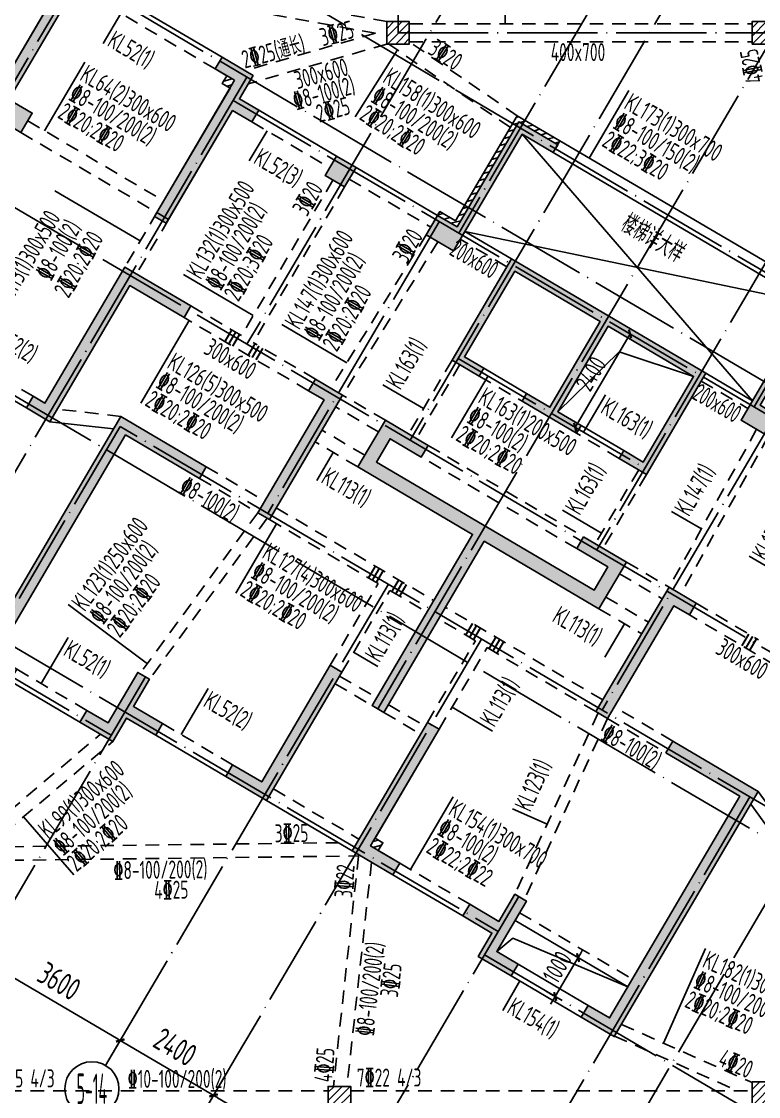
# Model space of a CAD drawing. Header units: millimetres. Extents: x 64473 to 386235, y 427387 to 703525.
# Drawn here: x 202196 to 218541, y 600420 to 624245 of the extents above; entities that cross this region are included whole.
import ezdxf
from ezdxf.enums import TextEntityAlignment as Align

# ---------------------------------------------------------------- set-up
doc = ezdxf.new("R2010")
doc.units = ezdxf.units.MM
doc.header["$LTSCALE"] = 100
doc.header["$PDMODE"] = 35
doc.header["$PDSIZE"] = 200
doc.linetypes.add('3', pattern=[5, 3, -2])
doc.linetypes.add('DOTE', pattern=[2.42, 2, -0.2, 0.02, -0.2])
for name, color, linetype in [('B-DIM', 1, 'Continuous'), ('B-TEXT', 7, 'Continuous'), ('B-开洞', 7, 'Continuous'), ('COLU', 7, 'Continuous'), ('colu-1层', 6, 'Continuous'), ('colu-主楼', 7, 'Continuous'), ('h填实-1层', 254, 'Continuous'), ('h斜线-1层', 7, 'Continuous'), ('h斜线-柱', 7, 'Continuous'), ('L-AXIS', 3, 'Continuous'), ('L-dote', 253, 'DOTE'), ('L-箍筋', 1, 'Continuous'), ('wall-主楼', 2, 'Continuous'), ('垂直标注', 31, 'Continuous'), ('垂直钢筋', 27, 'Continuous'), ('梁', 4, 'Continuous'), ('梁虚线', 4, '3'), ('水平标注', 2, 'Continuous'), ('水平钢筋', 30, 'Continuous')]:
    doc.layers.add(name, color=color, linetype=linetype)
doc.styles.add('_TCH_AXIS', font='tssdeng.shx', dxfattribs={"width": 0.7, "bigfont": 'tssdchn.shx'})
doc.styles.add('COMPLEX', font='tssdeng.shx', dxfattribs={"width": 0.7, "bigfont": 'tssdchn.shx'})
doc.styles.get("Standard").update_dxf_attribs({"font": 'tssdeng.shx', "width": 0.7, "bigfont": 'tssdchn.shx'})
doc.styles.add('TSSD_Dimension', font='Tssdeng.shx', dxfattribs={"width": 0.7, "bigfont": 'tssdchn.shx'})
doc.dimstyles.new('TSSD_100_100$0', dxfattribs={"dimtxt": 300, "dimasz": 100, "dimexe": 250, "dimexo": 250, "dimgap": 100, "dimtad": 1, "dimdec": 0, "dimzin": 0, "dimdsep": 46, "dimtxsty": 'TSSD_Dimension', "dimblk": '_tsdbk', "dimblk1": '_tsdbk', "dimblk2": '_tsdbk', "dimsah": 1, "dimcen": 0, "dimclrt": 7, "dimadec": 0, "dimazin": 0, "dimtfac": 1, "dimtdec": 0, "dimtix": 1, "dimtmove": 2, "dimatfit": 3, "dimldrblk": '_tsdbk', "dimfxl": 1, "dimtolj": 1, "dimtzin": 0, "dimarcsym": 0})
pattern_1 = [(45, (-467527.32, -323147.44), (-89.802561, 89.802561), [])]
pattern_2 = [(14.545372, (-54521.66, 268731.63), (-31.895617, 122.92953), [])]

# ---------------------------------------------------------------- blocks, each defined once
blk = doc.blocks.new('_tsdbk')
blk.add_line((-1, 0), (0, 0))
at = {"const_width": 0.5}
blk.add_lwpolyline([(-0.7, -0.7), (0.7, 0.7)], dxfattribs=at)
blk = doc.blocks.new('*D19')
at = {"layer": 'B-DIM', "color": 0, "lineweight": -2}
for p, q in [((215640, 617235), (214525, 615339)), ((215856, 617224), (215906, 617195)), ((214639, 615155), (214690, 615126))]:
    blk.add_line(p, q, dxfattribs=at)
at = {"layer": 'Defpoints', "color": 0}
for p in [(215640, 617351), (214424, 615282), (214474, 615252)]:
    blk.add_point(p, dxfattribs=at)
at = {"layer": 'B-DIM', "color": 0, "lineweight": -2, "xscale": 100, "yscale": 100, "zscale": 100}
for p, rotation in [((215691, 617321), 59.54537173260111), ((214474, 615252), 239.5453717326011)]:
    blk.add_blockref('_tsdbk', p, dxfattribs=dict(at, rotation=rotation))
at = {"layer": 'B-DIM', "color": 7, "insert": (214824, 616439), "char_height": 400, "attachment_point": 5, "rotation": 59.5454, "style": 'TSSD_Dimension'}
blk.add_mtext('\\A1;2400', dxfattribs=at)
blk = doc.blocks.new('*D20')
at = {"layer": 'B-DIM', "color": 0, "lineweight": -2}
for p, q in [((214032, 602636), (214539, 603498)), ((214496, 603524), (214323, 603625)), ((214590, 603584), (214640, 603671)), ((213989, 602661), (213816, 602763)), ((213981, 602550), (213931, 602463))]:
    blk.add_line(p, q, dxfattribs=at)
at = {"layer": 'Defpoints', "color": 0}
for p in [(214539, 603498), (214711, 603397), (214204, 602535)]:
    blk.add_point(p, dxfattribs=at)
at = {"layer": 'B-DIM', "color": 0, "lineweight": -2, "xscale": 100, "yscale": 100, "zscale": 100}
for p, rotation in [((214539, 603498), 239.545371732602), ((214032, 602636), 59.54537173260206)]:
    blk.add_blockref('_tsdbk', p, dxfattribs=dict(at, rotation=rotation))
at = {"layer": 'B-DIM', "color": 7, "insert": (214076, 603287), "char_height": 400, "attachment_point": 5, "rotation": 59.5454, "style": 'TSSD_Dimension'}
blk.add_mtext('\\A1;1000', dxfattribs=at)
blk = doc.blocks.new('*D213')
at = {"layer": 'Defpoints', "color": 0}
for p in [(206987, 601348), (206456, 600445), (210090, 599524)]:
    blk.add_point(p, dxfattribs=at)
at = {"layer": 'L-AXIS', "color": 0, "lineweight": -2}
for p, q in [((206860, 601133), (206329, 600230)), ((209473, 598671), (206542, 600394)), ((209963, 599308), (209432, 598405))]:
    blk.add_line(p, q, dxfattribs=at)
at = {"layer": 'L-AXIS', "color": 0, "lineweight": -2, "xscale": 100, "yscale": 100, "zscale": 100}
for p, rotation in [((206456, 600445), 149.5453717276177), ((209559, 598620), 329.5453717276177)]:
    blk.add_blockref('_tsdbk', p, dxfattribs=dict(at, rotation=rotation))
at = {"layer": 'L-AXIS', "color": 7, "insert": (208362, 599810), "char_height": 500, "attachment_point": 5, "rotation": 329.5454, "style": 'TSSD_Dimension'}
blk.add_mtext('\\A1;3600', dxfattribs=at)
blk = doc.blocks.new('*D236')
at = {"layer": 'Defpoints', "color": 0}
for p in [(201815, 604389), (201284, 603486), (204918, 602565)]:
    blk.add_point(p, dxfattribs=at)
at = {"layer": 'L-AXIS', "color": 0, "lineweight": -2}
for p, q in [((201688, 604174), (201157, 603271)), ((204301, 601712), (201370, 603436)), ((204791, 602349), (204260, 601446))]:
    blk.add_line(p, q, dxfattribs=at)
at = {"layer": 'L-AXIS', "color": 0, "lineweight": -2, "xscale": 100, "yscale": 100, "zscale": 100}
for p, rotation in [((201284, 603486), 149.5453717276177), ((204387, 601662), 329.5453717276177)]:
    blk.add_blockref('_tsdbk', p, dxfattribs=dict(at, rotation=rotation))
at = {"layer": 'L-AXIS', "color": 7, "insert": (203034, 602977), "char_height": 500, "attachment_point": 5, "rotation": 329.5454, "style": 'TSSD_Dimension'}
blk.add_mtext('\\A1;3600', dxfattribs=at)
blk = doc.blocks.new('_AXISO')
blk.add_circle((0, 0), 0.5)
at = {"layer": 'B-TEXT', "style": 'COMPLEX', "width": 1.450893}
blk.add_attdef('A', text='', height=0.56, dxfattribs=at).set_placement((0.249375, -0.28), (0.749375, -0.28), align=Align.FIT)
blk = doc.blocks.new('*D237')
at = {"layer": 'Defpoints', "color": 0}
for p in [(204918, 602565), (204387, 601662), (206987, 601348)]:
    blk.add_point(p, dxfattribs=at)
at = {"layer": 'L-AXIS', "color": 0, "lineweight": -2}
for p, q in [((204791, 602349), (204260, 601446)), ((206370, 600496), (204473, 601611)), ((206860, 601133), (206329, 600230))]:
    blk.add_line(p, q, dxfattribs=at)
at = {"layer": 'L-AXIS', "color": 0, "lineweight": -2, "xscale": 100, "yscale": 100, "zscale": 100}
for p, rotation in [((204387, 601662), 149.5453717276177), ((206456, 600445), 329.5453717276177)]:
    blk.add_blockref('_tsdbk', p, dxfattribs=dict(at, rotation=rotation))
at = {"layer": 'L-AXIS', "color": 7, "insert": (205607, 601518), "char_height": 500, "attachment_point": 5, "rotation": 329.5454, "style": 'TSSD_Dimension'}
blk.add_mtext('\\A1;2400', dxfattribs=at)

msp = doc.modelspace()

# ---------------------------------------------------------------- hatches: boundary and pattern name
at = {"layer": 'h填实-1层'}
for points in [[(202655.4, 625450.1), (203129.5, 625171.3), (201406.2, 622240.4), (202182, 621784.2), (202435.5, 622215.3), (201918.2, 622519.4), (203540.2, 625277.9), (202807.5, 625708.7)], [(206922.5, 622941.2), (206491.4, 623194.6), (206643.5, 623453.2), (207333.1, 623047.7), (207029, 622530.5), (207460, 622277.1), (207308, 622018.5), (206877, 622271.9), (205407.1, 619772), (205148.5, 619924)], [(214086.9, 621512.7), (213224.9, 622019.6), (211856.4, 619692.1), (211425.4, 619945.5), (211171.9, 619514.5), (211775.4, 619159.7), (213295.9, 621745.8), (213985.5, 621340.3)], [(209615.1, 621009.9), (209184.1, 621263.4), (208930.7, 620832.3), (209361.7, 620578.9)], [(213915.6, 615697.2), (215030.7, 617593.6), (213134.3, 618708.7), (212019.2, 616812.3), (212450.2, 616558.8), (212348.8, 616386.4), (211745.4, 616741.2), (213063.2, 618982.5), (217373.4, 616448.2), (216055.6, 614206.9), (215452.1, 614561.7), (215553.5, 614734.1), (215984.5, 614480.7), (217099.6, 616377.2), (215203.1, 617492.3), (214088, 615595.8), (214605.3, 615291.7), (214504, 615119.2), (213297, 615828.9), (213398.4, 616001.3)], [(202456.9, 615938.4), (202715.5, 615786.3), (204489.5, 618803.4), (205955, 617941.8), (205802.9, 617683.1), (204596.1, 618392.7), (202822.1, 615375.6), (202304.9, 615679.7)], [(218985.3, 618400.5), (219674.9, 617995.1), (218154.4, 615409), (218757.8, 615054.2), (219011.2, 615485.2), (218580.2, 615738.6), (219948.7, 618066.1), (219086.7, 618573)], [(207436.4, 613358.6), (208906.2, 615858.5), (208561.3, 616061.3), (208713.4, 616319.9), (209316.9, 615965), (207695, 613206.5)], [(201938.4, 609630.9), (201205.7, 610061.8), (204398.9, 615492.5), (206295.4, 614377.5), (206143.3, 614118.9), (204505.5, 615081.9), (201616.4, 610168.3), (202090.5, 609889.5)], [(214661.5, 612822.5), (214509.5, 612563.9), (215199.1, 612158.4), (214895, 611641.2), (210067.6, 614479.6), (210371.7, 614996.8), (211061.3, 614591.3), (211213.4, 614849.9), (210265.2, 615407.5), (209656.9, 614373), (212199.9, 612877.8), (209969.7, 609084.9), (210228.4, 608932.8), (212458.5, 612725.8), (215001.5, 611230.5), (215609.7, 612265)], [(217009.5, 611093.9), (216664.5, 611296.8), (215194.6, 608796.9), (214936, 608948.9), (216558, 611707.4), (217161.5, 611352.5)], [(209302.9, 609825), (207630.2, 606980.3), (206725.1, 607512.5), (206877.2, 607771.1), (207523.7, 607391), (209044.3, 609977.1)], [(205325.5, 608683.4), (205173.5, 608424.8), (204526.9, 608805), (204223, 608288.1), (203490.3, 608719), (203642.4, 608977.6), (204116.5, 608698.8), (204775.2, 609819.1), (205033.8, 609667), (204679, 609063.6)], [(211458, 608557.9), (209937.4, 605971.8), (210583.9, 605591.6), (210431.9, 605333), (209526.7, 605865.2), (211199.3, 608709.9)], [(214762.4, 602438.8), (215236.5, 602160), (218125.5, 607073.6), (216487.8, 608036.5), (216639.9, 608295.1), (218536.2, 607180.1), (215343, 601749.3), (214610.3, 602180.1)], [(213058.9, 603092.9), (212326.1, 603523.7), (212630, 604040.5), (211983.5, 604420.7), (212135.6, 604679.3), (212782.1, 604299.1), (213136.9, 604902.6), (213395.5, 604750.5), (212736.8, 603630.2), (213210.9, 603351.5)]]:
    msp.add_hatch(color=256, dxfattribs=at).paths.add_polyline_path(points)
at = {"layer": 'h斜线-1层'}
h = msp.add_hatch(dxfattribs=at)
h.set_pattern_fill('ANSI31', color=256, scale=40, angle=-30.45463, style=0)
h.set_pattern_definition(pattern_2)
h.paths.add_polyline_path([(206922.5, 622941.2), (206750, 623042.5), (206648.7, 622870.1), (206821.1, 622768.8)])
h = msp.add_hatch(dxfattribs=at)
h.set_pattern_fill('ANSI31', color=256, scale=40, angle=-30.45463, style=0)
h.set_pattern_definition(pattern_2)
h.paths.add_polyline_path([(214137.6, 621598.9), (213189.4, 622156.5), (211820.9, 619829), (211476.1, 620031.7), (211425.4, 619945.5), (211856.4, 619692.1), (213224.9, 622019.6), (214086.9, 621512.7)])
h = msp.add_hatch(dxfattribs=at)
h.set_pattern_fill('ANSI31', color=256, scale=40, angle=-30.45463, style=0)
h.set_pattern_definition(pattern_2)
h.paths.add_polyline_path([(210211.2, 606042.8), (210038.8, 606144.2), (209937.4, 605971.8), (210109.8, 605870.4)])
at = {"layer": 'h斜线-柱'}
h = msp.add_hatch(dxfattribs=at)
h.set_pattern_fill('ANSI31', color=256, scale=40, style=0)
h.set_pattern_definition(pattern_1)
h.paths.add_polyline_path([(210296.5, 623744.7), (210796.5, 623744.7), (210796.5, 624244.7), (210296.5, 624244.7)])
h = msp.add_hatch(dxfattribs=at)
h.set_pattern_fill('ANSI31', color=256, scale=40, style=0)
h.set_pattern_definition(pattern_1)
h.paths.add_polyline_path([(218396.5, 623744.7), (218896.5, 623744.7), (218896.5, 624244.7), (218396.5, 624244.7)])
h = msp.add_hatch(dxfattribs=at)
h.set_pattern_fill('ANSI31', color=256, scale=40, style=0)
h.set_pattern_definition(pattern_1)
h.paths.add_polyline_path([(208996.5, 600144.7), (209496.5, 600144.7), (209496.5, 600644.7), (208996.5, 600644.7)])
h = msp.add_hatch(dxfattribs=at)
h.set_pattern_fill('ANSI31', color=256, scale=40, style=0)
h.set_pattern_definition(pattern_1)
h.paths.add_polyline_path([(218396.5, 600144.7), (218896.5, 600144.7), (218896.5, 600744.7), (218396.5, 600744.7)])

# ---------------------------------------------------------------- linework, layer by layer
at = {"layer": 'B-开洞'}
for p, q in [((213295.9, 621745.8, 0), (218407.8, 615840, 0)), ((219675, 617995.1, 0), (212028.8, 619590.7, 0)), ((213092.6, 603931.6), (212736.6, 603629.9, 0)), ((215642, 602849.6, 0), (213092.6, 603931.6))]:
    msp.add_line(p, q, dxfattribs=at)
msp.add_lwpolyline([(217099.6, 616377.2), (215447.3, 616921.3), (214088.1, 615595.8)], dxfattribs=at)
at = {"layer": 'COLU'}
for points in [[(210296.5, 623744.7), (210796.5, 623744.7), (210796.5, 624244.7), (210296.5, 624244.7)], [(218396.5, 623744.7), (218896.5, 623744.7), (218896.5, 624244.7), (218396.5, 624244.7)], [(208996.5, 600144.7), (209496.5, 600144.7), (209496.5, 600644.7), (208996.5, 600644.7)], [(218396.5, 600144.7), (218896.5, 600144.7), (218896.5, 600744.7), (218396.5, 600744.7)]]:
    msp.add_lwpolyline(points, close=True, dxfattribs=at)
at = {"layer": 'colu-1层', "elevation": 0}
for points in [[(202655.4, 625450.1), (203129.5, 625171.3), (201406.2, 622240.4), (202182, 621784.2), (202435.5, 622215.3), (201918.2, 622519.4), (203540.2, 625277.9), (202807.5, 625708.7)], [(206922.5, 622941.2), (206491.4, 623194.6), (206643.5, 623453.2), (207333.1, 623047.7), (207029, 622530.5), (207460, 622277.1), (207308, 622018.5), (206877, 622271.9), (205407.1, 619772), (205148.5, 619924)], [(214086.9, 621512.7), (213224.9, 622019.6), (211856.4, 619692.1), (211425.4, 619945.5), (211171.9, 619514.5), (211775.4, 619159.7), (213295.9, 621745.8), (213985.5, 621340.3)], [(209615.1, 621009.9), (209184.1, 621263.4), (208930.7, 620832.3), (209361.7, 620578.9)], [(213915.6, 615697.2), (215030.7, 617593.6), (213134.3, 618708.7), (212019.2, 616812.3), (212450.2, 616558.8), (212348.8, 616386.4), (211745.4, 616741.2), (213063.2, 618982.5), (217373.4, 616448.2), (216055.6, 614206.9), (215452.1, 614561.7), (215553.5, 614734.1), (215984.5, 614480.7), (217099.6, 616377.2), (215203.1, 617492.3), (214088, 615595.8), (214605.3, 615291.7), (214504, 615119.2), (213297, 615828.9), (213398.4, 616001.3)], [(202456.9, 615938.4), (202715.5, 615786.3), (204489.5, 618803.4), (205955, 617941.8), (205802.9, 617683.1), (204596.1, 618392.7), (202822.1, 615375.6), (202304.9, 615679.7)], [(218985.3, 618400.5), (219674.9, 617995.1), (218154.4, 615409), (218757.8, 615054.2), (219011.2, 615485.2), (218580.2, 615738.6), (219948.7, 618066.1), (219086.7, 618573)], [(207436.4, 613358.6), (208906.2, 615858.5), (208561.3, 616061.3), (208713.4, 616319.9), (209316.9, 615965), (207695, 613206.5)], [(201938.4, 609630.9), (201205.7, 610061.8), (204398.9, 615492.5), (206295.4, 614377.5), (206143.3, 614118.9), (204505.5, 615081.9), (201616.4, 610168.3), (202090.5, 609889.5)], [(214661.5, 612822.5), (214509.5, 612563.9), (215199.1, 612158.4), (214895, 611641.2), (210067.6, 614479.6), (210371.7, 614996.8), (211061.3, 614591.3), (211213.4, 614849.9), (210265.2, 615407.5), (209656.9, 614373), (212199.9, 612877.8), (209969.7, 609084.9), (210228.4, 608932.8), (212458.5, 612725.8), (215001.5, 611230.5), (215609.7, 612265)], [(217009.5, 611093.9), (216664.5, 611296.8), (215194.6, 608796.9), (214936, 608948.9), (216558, 611707.4), (217161.5, 611352.5)], [(209302.9, 609825), (207630.2, 606980.3), (206725.1, 607512.5), (206877.2, 607771.1), (207523.7, 607391), (209044.3, 609977.1)], [(205325.5, 608683.4), (205173.5, 608424.8), (204526.9, 608805), (204223, 608288.1), (203490.3, 608719), (203642.4, 608977.6), (204116.5, 608698.8), (204775.2, 609819.1), (205033.8, 609667), (204679, 609063.6)], [(211458, 608557.9), (209937.4, 605971.8), (210583.9, 605591.6), (210431.9, 605333), (209526.7, 605865.2), (211199.3, 608709.9)], [(214762.4, 602438.8), (215236.5, 602160), (218125.5, 607073.6), (216487.8, 608036.5), (216639.9, 608295.1), (218536.2, 607180.1), (215343, 601749.3), (214610.3, 602180.1)], [(213058.9, 603092.9), (212326.1, 603523.7), (212630, 604040.5), (211983.5, 604420.7), (212135.6, 604679.3), (212782.1, 604299.1), (213136.9, 604902.6), (213395.5, 604750.5), (212736.8, 603630.2), (213210.9, 603351.5)]]:
    msp.add_lwpolyline(points, close=True, dxfattribs=at)
at = {"layer": 'colu-主楼'}
msp.add_lwpolyline([(209615.1, 621009.9), (209184.1, 621263.4), (208930.7, 620832.3), (209361.7, 620578.9)], close=True, dxfattribs=at)
at = {"layer": 'L-AXIS'}
for p, q in [((204061.4, 601107.8), (204918, 602564.7)), ((206130.2, 599891.4), (206986.8, 601348.2))]:
    msp.add_line(p, q, dxfattribs=at)
at = {"layer": 'L-dote', "ltscale": 10}
for p, q in [((210546.5, 654594.7), (210546.5, 623994.7)), ((193049.3, 633766.1, 0), (239001.2, 606747.3, 0)), ((191984.9, 631955.8, 0), (225902.2, 612013.2, 0)), ((207247.7, 631780.8), (201578.5, 622138.8)), ((213626.8, 628030), (207197.2, 617095)), ((189399.9, 627559.5, 0), (230385.8, 603460.6, 0)), ((216040.5, 626610.8), (211891.8, 619555)), ((217247.3, 625901.2), (210817.7, 614966.2)), ((224596, 602689.1), (187575.4, 624456.4)), ((219316.2, 624684.8), (210099.1, 609008.9)), ((210546.5, 623994.7), (236131.7, 623994.7)), ((221385, 623468.3), (214955.5, 612533.3)), ((207196.1, 623011.9), (197676.9, 606822.3)), ((222591.9, 622758.7), (218443.2, 615702.9)), ((206892, 622494.7, 0), (237632.7, 604419.8, 0)), ((185142.3, 620318.4, 0), (212766.8, 604075.8, 0)), ((184838.2, 619801.2, 0), (204187.2, 608424.4, 0)), ((211460.7, 619808.4), (207659.5, 613343.4)), ((227591.7, 619819), (214227.9, 597090.6)), ((211882.1, 616776.5, 0), (216019.9, 614343.6, 0)), ((218874.2, 615449.4), (215072.9, 608984.4)), ((204383.7, 615269.5), (198969.9, 606062)), ((233967.1, 597875.1, 0), (204383.7, 615269.5, 0)), ((210331.8, 611772.2), (204918, 602564.7)), ((212400.6, 610555.7), (206986.8, 601348.2)), ((204947.6, 609717.7), (201814.6, 604389.4)), ((218348.6, 607058.4), (212934.8, 597850.9)), ((213223.1, 604851.9), (210090.1, 599523.5)), ((212462.7, 603558.6, 0), (230790.1, 592782.4, 0))]:
    msp.add_line(p, q, dxfattribs=at)
at = {"layer": 'L-箍筋', "const_width": 44.9}
for points in [[(206859.5, 617409.6), (206707.4, 617151)], [(206945.7, 617358.9), (206793.6, 617100.3)], [(207031.9, 617308.2), (206879.8, 617049.6)], [(207376.7, 617105.5), (207224.6, 616846.9)], [(207462.9, 617054.8), (207310.9, 616796.2)], [(207549.1, 617004.1), (207397.1, 616745.5)], [(210044.4, 612172.8), (209892.3, 611914.2)], [(210130.6, 612122.1), (209978.5, 611863.5)], [(210216.8, 612071.4), (210064.7, 611812.8)], [(210561.6, 611868.7), (210409.6, 611610.1)], [(210647.8, 611818), (210495.8, 611559.4)], [(210734, 611767.3), (210582, 611508.7)], [(212199.8, 610905.5), (212047.7, 610646.8)], [(212286, 610854.8), (212134, 610596.2)], [(212372.2, 610804.1), (212220.2, 610545.5)], [(218324.7, 610668.3), (218172.6, 610409.7)], [(218410.9, 610617.7), (218258.8, 610359)], [(212717, 610601.3), (212565, 610342.7)], [(212803.2, 610550.6), (212651.2, 610292)], [(212889.4, 610500), (212737.4, 610241.3)], [(218497.1, 610567), (218345, 610308.3)]]:
    msp.add_lwpolyline(points, dxfattribs=at)
at = {"layer": 'wall-主楼'}
msp.add_line((215199.1, 612158.4, 0), (214509.5, 612563.9, 0), dxfattribs=at)
for points in [[(202957.1, 625272.7), (202855.7, 625100.3), (203028.2, 624998.9), (201406.2, 622240.4), (202182, 621784.3), (202435.5, 622215.3), (201918.2, 622519.4), (203540.2, 625277.9), (202807.5, 625708.7), (202655.4, 625450.1)], [(201938.4, 609630.9), (201205.7, 610061.8), (204398.9, 615492.6), (206295.4, 614377.5), (206143.3, 614118.9), (204505.5, 615081.9), (201616.4, 610168.3), (202090.5, 609889.5)], [(209044.3, 609977.1), (207523.7, 607391), (206877.2, 607771.1), (206725.1, 607512.5), (207630.3, 606980.3), (209302.9, 609825)], [(210038.8, 606144.2), (210211.2, 606042.8), (210109.8, 605870.4), (210583.9, 605591.6), (210431.9, 605333), (209526.7, 605865.2), (211199.3, 608709.9), (211458, 608557.9)], [(214610.3, 602180.2), (215343, 601749.3), (218536.2, 607180.1), (216639.8, 608295.2), (216487.7, 608036.6), (218125.6, 607073.6), (215236.5, 602160), (214762.4, 602438.8)]]:
    msp.add_lwpolyline(points, close=True, dxfattribs=at)
at = {"layer": 'wall-主楼', "elevation": 0}
for points in [[(206491.4, 623194.6), (206643.5, 623453.2), (207333.1, 623047.7), (207029, 622530.5), (207460, 622277.1), (207308, 622018.5), (206877, 622271.9), (205457.8, 619858.2), (205199.1, 620010.3), (206821.1, 622768.8), (206648.7, 622870.1), (206750.1, 623042.5)], [(214137.6, 621598.9), (213189.4, 622156.5), (211820.9, 619829), (211476.1, 620031.7), (211171.9, 619514.5), (211775.4, 619159.7), (213295.9, 621745.8), (213985.6, 621340.3)], [(212450.2, 616558.8), (212348.8, 616386.4), (211745.4, 616741.2), (213063.2, 618982.5), (217373.4, 616448.2), (216055.6, 614207), (215452.1, 614561.8), (215553.5, 614734.2), (215984.5, 614480.7), (217099.6, 616377.2), (215203.1, 617492.3), (214088.1, 615595.8), (214605.3, 615291.7), (214503.9, 615119.3), (213297.1, 615828.9), (213398.4, 616001.3), (213915.6, 615697.2), (215030.7, 617593.6), (213134.3, 618708.7), (212019.2, 616812.3)], [(202822.1, 615375.6), (202304.9, 615679.8), (202456.9, 615938.4), (202715.6, 615786.3), (204489.5, 618803.4), (205955, 617941.8), (205802.9, 617683.1), (204596.1, 618392.7)], [(220258, 618000.3), (219137.4, 618659.2), (218985.3, 618400.6), (219675, 617995.1), (218154.4, 615409), (218757.8, 615054.2), (219061.9, 615571.4), (218717.1, 615774.1), (219832.2, 617670.6), (220004.6, 617569.2)], [(209316.9, 615965), (208713.5, 616319.8), (208561.4, 616061.2), (208906.3, 615858.5), (207436.4, 613358.6), (207695, 613206.5)], [(214661.5, 612822.5), (214509.5, 612563.9), (215199.1, 612158.4), (214895, 611641.2), (210067.6, 614479.6), (210371.7, 614996.8), (211061.3, 614591.3), (211213.4, 614849.9), (210265.2, 615407.5), (209656.9, 614373), (212199.9, 612877.8), (209969.8, 609084.9), (210228.4, 608932.8), (212458.5, 612725.8), (215001.5, 611230.5), (215609.7, 612265)], [(216558, 611707.4), (217161.4, 611352.6), (217009.3, 611094), (216664.5, 611296.8), (215194.7, 608796.9), (214936, 608948.9)], [(204775.2, 609819.1), (205033.8, 609667), (204679, 609063.6), (205325.5, 608683.4), (205173.5, 608424.8), (204526.9, 608805), (204222.8, 608287.8), (203490.1, 608718.6), (203642.2, 608977.2), (204116.3, 608698.4)], [(213395.5, 604750.5), (213136.9, 604902.6), (212782.1, 604299.1), (212135.6, 604679.3), (211983.5, 604420.7), (212630, 604040.5), (212325.9, 603523.3), (213058.6, 603092.5), (213210.7, 603351.1), (212736.6, 603629.9)]]:
    msp.add_lwpolyline(points, close=True, dxfattribs=at)
at = {"layer": '垂直标注'}
for p, q in [((204828.8, 619380.8), (202938.3, 620494.4)), ((205790.3, 618638.4), (207337.7, 617728.5)), ((207970.3, 617528.1), (209409.6, 616681.8)), ((210213.2, 616192.8), (211112.1, 615664.2)), ((214190.3, 613415.4), (215058.1, 612905.2)), ((216613.7, 613387.2), (217274.4, 612998.7)), ((218336.9, 612392), (219296.7, 611827.6)), ((203230.9, 611324.2), (204987.6, 610010.3)), ((210097.4, 609948.9), (209561.5, 610264.1)), ((212645.2, 608516.4), (211744.8, 609045.8)), ((213083.8, 606797), (213851.1, 606453.6))]:
    msp.add_line(p, q, dxfattribs=at)
at = {"layer": '梁'}
for p, q in [((203540.2, 625277.9, 0), (206643.5, 623453.2, 0)), ((207460, 622277.1, 0), (209184.1, 621263.4)), ((214137.6, 621598.9, 0), (219137.4, 618659.2, 0)), ((218985.3, 618400.6, 0), (213985.6, 621340.3, 0)), ((209615.1, 621009.9), (211425.4, 619945.5, 0)), ((213063.2, 618982.5, 0), (212028.8, 619590.7, 0)), ((200494.6, 616744.1, 0), (202304.9, 615679.8, 0)), ((213398.4, 616001.3, 0), (212450.2, 616558.8, 0)), ((217373.4, 616448.2, 0), (218407.8, 615840, 0)), ((204235.2, 615214.2), (202822.1, 615375.6, 0)), ((214605.3, 615291.7, 0), (215553.5, 614734.2, 0)), ((201938.4, 609630.9), (203490.1, 608718.6, 0)), ((205173.5, 608424.8, 0), (206725.1, 607512.5)), ((209526.7, 605865.2), (207630.3, 606980.3)), ((218372.5, 606901.7), (219200.7, 605745.4, 0)), ((210431.9, 605333), (211983.5, 604420.7, 0)), ((213142.1, 604319.5, 0), (215642, 602849.6, 0)), ((213210.7, 603351.1, 0), (214762.4, 602438.8)), ((214610.3, 602180.2), (213058.6, 603092.5, 0))]:
    msp.add_line(p, q, dxfattribs=at)
at = {"layer": '梁虚线'}
for p, q in [((210296.5, 624244.7), (204446.5, 625291.9, 0)), ((206491.4, 623194.6, 0), (203388.1, 625019.3)), ((210045.5, 623984.9), (203854.4, 625093.1, 0)), ((210045.5, 623984.9), (207151.5, 623155.4)), ((210796.5, 624194.7), (218396.5, 624194.7)), ((210296.5, 623744.7), (207224.7, 622864.3)), ((213037.1, 621897.2), (210341.7, 623742.5)), ((210796.5, 623794.7), (218396.5, 623794.7)), ((213189.4, 622156.5), (210796.5, 623794.7)), ((202334.1, 622042.9, 0), (205351.2, 620268.9, 0)), ((207308, 622018.5, 0), (209032, 621004.7)), ((202181.9, 621784), (205198.7, 620010.2)), ((209103.1, 620731), (207075.6, 617282.8, 0)), ((209463, 620751.3, 0), (211273.3, 619686.9, 0)), ((209361.7, 620578.9), (207334.3, 617130.8, 0)), ((205198.7, 620010.2), (204489.5, 618803.4, 0)), ((205457.8, 619858.2, 0), (204748.2, 618651.4, 0)), ((211171.9, 619514.5), (209058.3, 616117.1, 0)), ((211430.6, 619362.4), (209316.9, 615965, 0)), ((212961.9, 618810.1, 0), (211927.4, 619418.3, 0)), ((207075.6, 617282.8, 0), (205955, 617941.8, 0)), ((208561.4, 616061.2, 0), (205802.9, 617683.1, 0)), ((208713.5, 616319.8, 0), (207334.3, 617130.8, 0)), ((202456.9, 615938.4, 0), (200646.7, 617002.8, 0)), ((211745.4, 616741.2, 0), (210782.4, 615103.4, 0)), ((211917.8, 616639.9, 0), (210954.8, 615002, 0)), ((212348.8, 616386.4, 0), (213297.1, 615828.9, 0)), ((217272, 616275.8, 0), (218306.4, 615667.6, 0)), ((210265.2, 615407.5, 0), (209316.9, 615965, 0)), ((204398.9, 615492.6), (202985.8, 615654, 0)), ((210113.1, 615148.9, 0), (209164.9, 615706.4, 0)), ((209809, 614631.7, 0), (208860.8, 615189.2, 0)), ((218499.1, 615206.3), (216558, 611707.4, 0)), ((209656.9, 614373, 0), (208708.7, 614930.6, 0)), ((215452.1, 614561.8, 0), (214503.9, 615119.3, 0)), ((218757.8, 615054.2), (216816.6, 611555.4, 0)), ((211213.4, 614849.9, 0), (214661.5, 612822.5, 0)), ((214509.5, 612563.9, 0), (211061.3, 614591.3, 0)), ((206295.4, 614377.5), (207588.4, 613617.2, 0)), ((215883.2, 614308.3, 0), (214920.1, 612670.5, 0)), ((216055.6, 614207, 0), (215092.5, 612569.1, 0)), ((206143.3, 614118.9), (207436.4, 613358.6, 0)), ((207436.7, 613358.4), (204825.9, 609789.2, 0)), ((207847, 613465.1, 0), (211338.3, 611412.4, 0)), ((207644.6, 613236.1), (205033.8, 609667, 0)), ((207695, 613206.5, 0), (210108.7, 611787.3, 0)), ((215609.7, 612265, 0), (216558, 611707.4, 0)), ((215457.7, 612006.4, 0), (216405.9, 611448.8, 0)), ((209044.3, 609977.1), (210108.7, 611787.3)), ((209303.1, 609824.5), (210367.6, 611635.1)), ((210367.6, 611635.1, 0), (211186.2, 611153.8, 0)), ((215153.6, 611489.1, 0), (216101.8, 610931.6, 0)), ((217161.4, 611352.6, 0), (218540.7, 610541.7, 0)), ((215088.1, 609207.5, 0), (211596.9, 611260.3, 0)), ((215001.5, 611230.5, 0), (215949.8, 610673, 0)), ((212263.4, 610520.4, 0), (211444.8, 611001.7, 0)), ((219767.8, 609472.1, 0), (217009.3, 611094, 0)), ((211198.9, 608709.9), (212263.4, 610520.4)), ((211458, 608557.9), (212522.4, 610368.1)), ((214936, 608948.9, 0), (212522.4, 610368.1, 0)), ((203642.2, 608977.2, 0), (202090.5, 609889.5)), ((209252.3, 609738.9, 0), (210071.1, 609257.3, 0)), ((209150.9, 609566.5, 0), (209969.8, 609084.9, 0)), ((210329.7, 609105.2, 0), (211148.2, 608623.8, 0)), ((216639.8, 608295.2), (215346.7, 609055.5, 0)), ((210228.3, 608932.8, 0), (211046.9, 608451.4, 0)), ((214986.4, 608919.3), (213136.9, 604902.6, 0)), ((215194.7, 608796.9, 0), (213344.7, 604780.4, 0)), ((215194.7, 608796.9, 0), (216487.7, 608036.6)), ((206877.2, 607771.1), (205325.5, 608683.4, 0)), ((201162.6, 606101.5), (203949.4, 608449.8)), ((201446.5, 605948.5), (204223, 608288.1)), ((207782.3, 607238.9), (209678.8, 606123.8)), ((218536.2, 607180.1), (219364.4, 606023.8, 0)), ((201446.5, 605948.5), (209220.6, 606045.2)), ((201446.5, 605648.4), (209671.1, 605750.8)), ((209671.1, 605750.8), (209114.1, 600644.8)), ((209957.7, 605611.8), (209415.8, 600644.7)), ((212135.6, 604679.3, 0), (210583.9, 605591.6)), ((213243.4, 604491.9, 0), (215743.3, 603022, 0)), ((215501, 602018.7), (218396.6, 600729.8)), ((215348, 601758.5), (218067.9, 600547.7)), ((201396.5, 600544.8), (208996.6, 600546.6)), ((209496.6, 600546.7), (218396.6, 600547.8))]:
    msp.add_line(p, q, dxfattribs=at)
at = {"layer": '水平标注'}
for p, q in [((212925.8, 626711.7), (212925.8, 624194.7)), ((204005.2, 623755.7, 0), (204398.8, 624425, 0)), ((209596.5, 622132.1), (210532.1, 623613.6)), ((203600.2, 623344.1), (202706.3, 621824)), ((215666.9, 622715.4), (214786.2, 621217.6)), ((207247.4, 621153.3, 0), (207641, 621822.7, 0)), ((204840.6, 615785.7), (205916.8, 617616.2)), ((211734.9, 615014), (212542.8, 616388.1)), ((215146.9, 615969.3), (214660.8, 615142.7)), ((208744.8, 614074), (209109.8, 614694.7)), ((206947.6, 611574), (207852.9, 613113.6)), ((215132.1, 610158.9), (215566.8, 610898.2)), ((203232.6, 610594.8), (202631.1, 609571.7)), ((206337.1, 609465.5, 0), (205735.5, 608442.4, 0)), ((211770, 607063.1), (210822.4, 605451.4)), ((203360.3, 605331.4), (202244.7, 606621.1)), ((217362.1, 603697.3), (216430.7, 601604.9)), ((212867.2, 602329.4), (213249.8, 602980.1))]:
    msp.add_line(p, q, dxfattribs=at)

# ---------------------------------------------------------------- block references
at = {"layer": 'L-AXIS'}
ref = msp.add_blockref('_AXISO', (203757.3, 600590.6), dxfattribs=dict(at, xscale=1199.999999999997, yscale=1200, zscale=1200, rotation=359.999645787379))
ref.add_attrib('A', '5-14', dxfattribs={"color": 7, "height": 678.82, "rotation": 359.99965, "style": '_TCH_AXIS', "width": 0.272727}).set_placement((203417.8, 600251.2), (204096.7, 600251.2), align=Align.FIT)

# ---------------------------------------------------------------- texts
at = {"layer": 'B-开洞', "width": 0.7}
msp.add_text('楼梯详大样', height=450, rotation=329.54537, dxfattribs=at).set_placement((215449.1, 619627.1, 0))
at = {"layer": '垂直标注', "width": 0.65}
for s, height, rotation, p in [('KL132(1)300x500', 403, 59.54552, (206176.6, 618504.2)), ('%%1328-100/200(2)', 402, 59.54552, (206591.4, 618260.3)), ('KL113(1)300x500', 403, 59.54545, (201894.7, 617883.9)), ('%%1328-100(2)', 402, 59.54545, (202828.2, 618473.1)), ('2%%13320;2%%13320', 401, 59.54545, (203238.6, 618092.4)), ('2%%13320;3%%13320', 401, 59.54552, (207006.2, 618016.5)), ('KL147(1)300x600', 403, 59.54535, (208357.6, 617393.6)), ('%%1328-100/200(2)', 402, 59.54535, (208773.5, 617149.1)), ('2%%13320;2%%13320', 401, 59.54535, (209189.3, 616904.6)), ('KL163(1)', 403, 59.54525, (210601.5, 616058)), ('KL163(1)', 403, 59.54527, (214578.6, 613280.7)), ('KL147(1)', 403, 59.54533, (217002, 613252.4)), ('KL123(1)250x600', 403, 53.20517, (203601.9, 611147.4)), ('KL132(1)', 403, 59.54525, (218725.1, 612257.2)), ('%%1328-100/200(2)', 402, 53.20517, (203989.2, 610857.7)), ('2%%13320;2%%13320', 401, 53.20517, (204376.5, 610568.1)), ('KL113(1)', 403, 59.54541, (210138.3, 610018.4)), ('KL113(1)', 401, 59.5454, (212685.8, 608585.5)), ('KL123(1)', 403, 65.88561, (213484.6, 606705.9))]:
    msp.add_text(s, height=height, rotation=rotation, dxfattribs=at).set_placement(p)
at = {"layer": '垂直钢筋', "color": 0, "width": 0.65}
for s, rotation, p in [('3%%13320', 326.65205, (211184.4, 623544.1)), ('4%%13325', 101.05134, (218659.1, 622918.6)), ('3%%13320', 59.54552, (208528.6, 619904.1)), ('3%%13320', 59.54552, (210743.2, 618853.5)), ('3%%13322', 85.67266, (209531.6, 604811.8)), ('%%1328-100/200(2)', 82.91191, (209991.8, 601745.4)), ('3%%13325', 82.91191, (210542.1, 602605.1)), ('4%%13325', 85.67266, (209086.1, 600727.9))]:
    msp.add_text(s, height=400, rotation=rotation, dxfattribs=at).set_placement(p)
at = {"layer": '水平标注', "width": 0.65}
for s, height, rotation, p in [('KL52(1)', 403, 329.54492, (204074.7, 623714.8, 0)), ('KL64(2)300x600', 403, 329.54533, (203465.4, 622955.9)), ('KL158(1)300x600', 403, 327.72502, (210181.1, 622906.8)), ('%%1328-100/200(2)', 402, 329.54533, (203220.3, 622539)), ('%%1328-100/200(2)', 402, 327.72502, (209922.8, 622497.9)), ('KL173(1)300x700', 403, 329.54542, (215532.4, 622328.1)), ('2%%13320;2%%13320', 401, 329.54533, (202975.1, 622122.1)), ('2%%13320;2%%13320', 401, 327.72502, (209664.6, 622089.1)), ('%%1328-100/150(2)', 402, 329.54542, (215287.9, 621912.2)), ('2%%13322;3%%13320', 401, 329.54542, (215043.4, 621496.4)), ('KL52(3)', 403, 329.54492, (207316.9, 621112.5, 0)), ('KL52(2)', 403, 329.54557, (201448.9, 617210)), ('KL126(5)300x500', 403, 329.54547, (205400.3, 616578.6)), ('%%1328-100/200(2)', 402, 329.54547, (205155.2, 616161.8)), ('KL163(1)200x500', 403, 329.54497, (212294.6, 615806.9)), ('2%%13320;2%%13320', 401, 329.54547, (204910.1, 615744.9)), ('KL163(1)', 403, 329.54561, (215012.1, 615581.1)), ('%%1328-100(2)', 402, 329.54497, (212049.5, 615390.1)), ('2%%13320;2%%13320', 401, 329.54497, (211804.3, 614973.2)), ('KL113(1)', 403, 329.54542, (208814.3, 614033.1)), ('KL127(4)300x600', 403, 329.54509, (207507.3, 612366.9)), ('%%1328-100/200(2)', 402, 329.54509, (207262.2, 611950)), ('2%%13320;2%%13320', 401, 329.54509, (207017.1, 611533.1)), ('KL113(1)', 403, 329.5454, (213940.9, 610959.3)), ('KL52(1)', 403, 329.54536, (203097.8, 610206.6)), ('KL52(2)', 403, 329.54536, (206202.3, 609077.2, 0)), ('KL99(1)300x600', 403, 40.85969, (202791.4, 606111.7)), ('%%1328-100/200(2)', 402, 40.85969, (203106.2, 605747.8)), ('KL154(1)300x700', 403, 329.54529, (211635.2, 606674.9)), ('2%%13320;2%%13320', 401, 40.85969, (203421, 605383.8)), ('%%1328-100(2)', 402, 329.54529, (211390.1, 606258)), ('2%%13322;2%%13322', 401, 329.54529, (211145, 605841.1)), ('KL182(1)300x600', 403, 336.00426, (217271.9, 603296.3)), ('%%1328-100/200(2)', 402, 336.00426, (217075.2, 602854.5)), ('KL154(1)', 401, 329.54514, (212936.3, 602288.7)), ('2%%13320;2%%13320', 401, 336.00426, (216878.5, 602412.7))]:
    msp.add_text(s, height=height, rotation=rotation, dxfattribs=at).set_placement(p)
at = {"layer": '水平钢筋', "color": 0}
for s, rotation, width, p in [('3%%13325', 15.34745, 0.65, (208880.2, 623693.7)), ('2%%13325(通长)', 15.34745, 0.65, (207147.4, 623199.2)), ('300x600', 15.34745, 0.65, (208315.9, 622740)), ('%%1328-100(2)', 15.34745, 0.65, (208279.4, 622286.1)), ('2%%13325', 15.34745, 0.65, (208799.7, 622002)), ('200x600', 329.54511, 0.6, (211659.8, 619089.1)), ('300x600', 329.54524, 0.65, (206211.2, 616898.6)), ('200x600', 329.54537, 0.6, (217048.8, 615896.7)), ('%%1328-100(2)', 329.54514, 0.65, (205659.5, 613833.5)), ('300x600', 329.54537, 0.65, (217562, 610249.7)), ('%%1328-100(2)', 329.54509, 0.65, (215022.7, 608352.7)), ('3%%13325', 0.71273, 0.65, (207813.9, 606051.8)), ('%%1328-100/200(2)', 0.71273, 0.65, (204237.6, 605234.3)), ('4%%13325', 0.71273, 0.65, (205142.1, 604797.3)), ('4%%13320', 336.00426, 0.65, (217619.5, 601115.2)), ('7%%13325 4/3', 0.0138, 0.65, (201489.2, 600621.7)), ('%%13210-100/200(2)', 0.0138, 0.65, (204552.4, 600610.3)), ('7%%13322 4/3', 0.00688, 0.65, (209632, 600640.1))]:
    msp.add_text(s, height=400, rotation=rotation, dxfattribs=dict(at, width=width)).set_placement(p)
at = {"layer": '水平钢筋', "color": 0, "width": 0.65}
msp.add_text('400x700', height=400, dxfattribs=at).set_placement((213933.4, 623365.9))

# ---------------------------------------------------------------- dimensions: what is measured, and where the dimension line sits
at = {"layer": 'B-DIM'}
dim = msp.add_linear_dim(base=(214474.2, 615252.4, 0), p1=(215640.4, 617350.8, 0), p2=(214423.9, 615282, 0), angle=59.54537, dimstyle='TSSD_100_100$0', override={"dimtxt": 400}, dxfattribs=at)
dim.commit()
dim.dimension.update_dxf_attribs({"geometry": '*D19', "text_midpoint": (214823.8, 616438.9, 0)})
dim = msp.add_linear_dim(base=(214538.9, 603498.2), p1=(214204.4, 602534.5), p2=(214711.4, 603396.8), angle=59.54537, dimstyle='TSSD_100_100$0', override={"dimtxt": 400}, dxfattribs=at)
dim.commit()
dim.dimension.update_dxf_attribs({"geometry": '*D20', "text_midpoint": (214075.9, 603286.8), "dimtype": 160})
at = {"layer": 'L-AXIS'}
for base, p1, p2, picture, middle in [((201283.7, 603486.3), (204918, 602564.7), (201814.6, 604389.4), '*D236', (203034.1, 602977.2)), ((204387, 601661.6), (206986.8, 601348.2), (204918, 602564.7), '*D237', (205607.5, 601517.8)), ((206455.8, 600445.1), (210090.1, 599523.5), (206986.8, 601348.2), '*D213', (208361.7, 599809.6))]:
    dim = msp.add_linear_dim(base=base, p1=p1, p2=p2, angle=149.54537, dimstyle='TSSD_100_100$0', override={"dimtxt": 500}, dxfattribs=at)
    dim.commit()
    dim.dimension.update_dxf_attribs({"geometry": picture, "text_midpoint": middle, "dimtype": 160})

doc.saveas('drawing.dxf')
